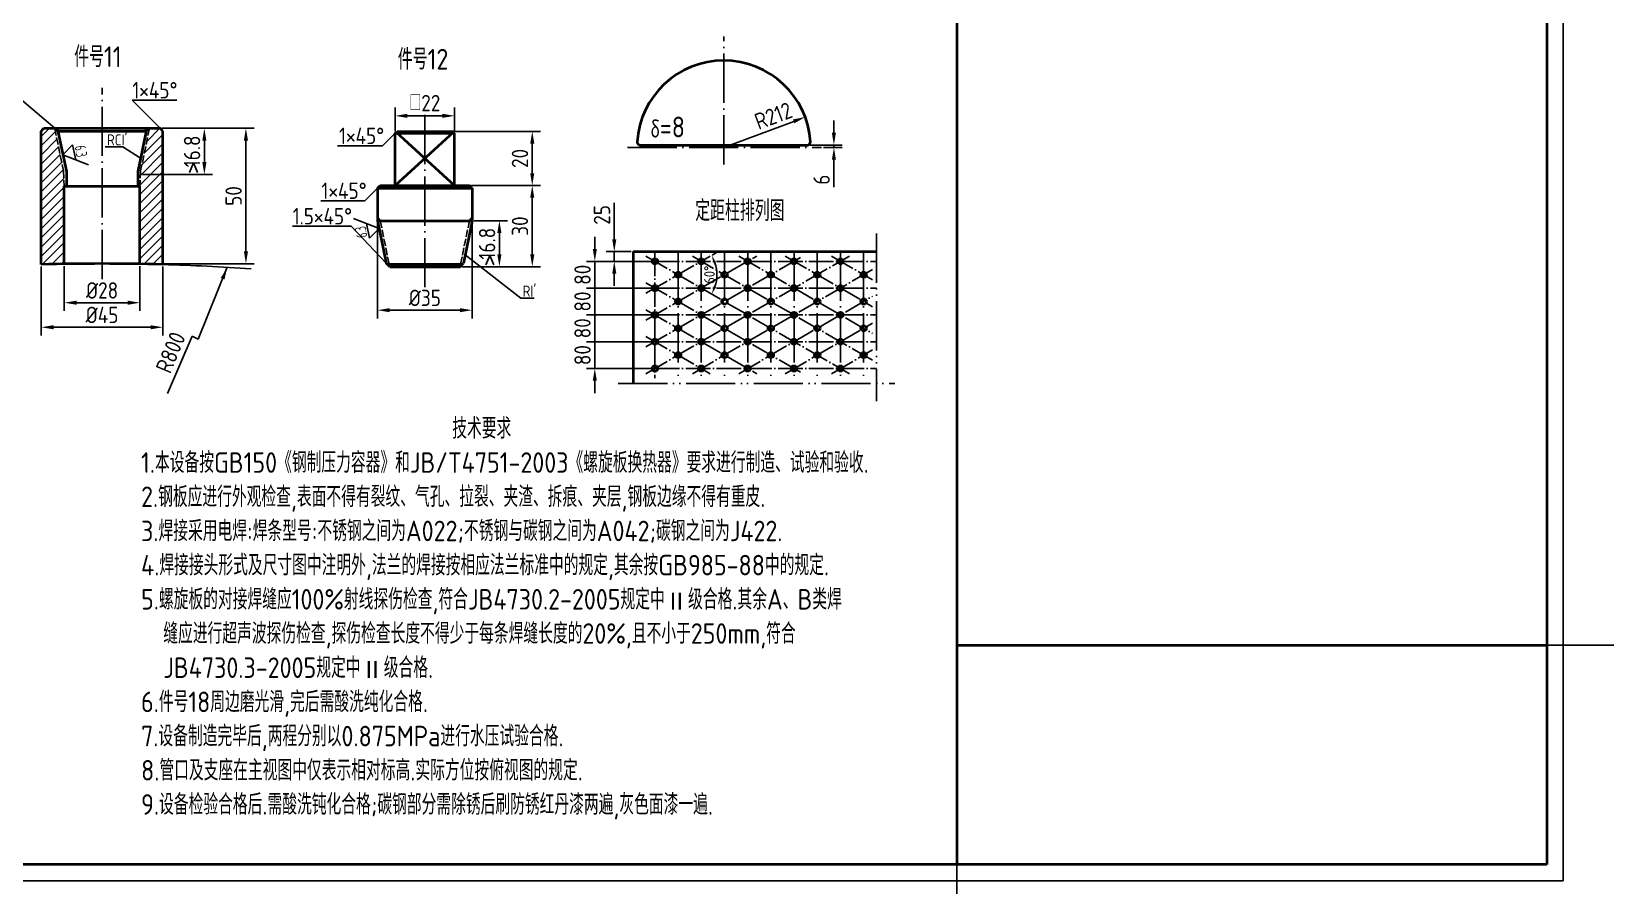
# Model space of a CAD drawing. Header units: millimetres. Extents: x 400 to 18193, y -2467 to 5047.
# Drawn here: x 3383 to 7223, y 284 to 2366 of the extents above; entities that cross this region are included whole.
import ezdxf

# ---------------------------------------------------------------- set-up
doc = ezdxf.new("R2010")
doc.units = ezdxf.units.MM
for name, pattern in [('ACAD_ISO02W100', [15, 12, -3]), ('ACAD_ISO04W100', [30, 24, -3, 0, -3]), ('ACAD_ISO05W100', [33, 24, -3, 0, -3, 0, -3])]:
    doc.linetypes.add(name, pattern=pattern)
for name, color, linetype in [('2', 3, 'Continuous'), ('双点画线', 7, 'ACAD_ISO05W100'), ('填充线', 2, 'Continuous'), ('标注线', 1, 'Continuous'), ('虚线', 3, 'ACAD_ISO02W100'), ('轴线', 5, 'ACAD_ISO04W100')]:
    doc.layers.add(name, color=color, linetype=linetype)
doc.layers.add('粗线', color=7, linetype='Continuous', lineweight=40)
doc.layers.add('轮廓线', color=7, linetype='Continuous', lineweight=40)
doc.styles.add('GB', font='gbenor.shx', dxfattribs={"bigfont": 'gbcbig.shx'})
doc.styles.get("Standard").update_dxf_attribs({"font": 'txt', "bigfont": 'gbcbig.shx'})
doc.dimstyles.new('ISO-25', dxfattribs={"dimtxt": 40, "dimasz": 30, "dimexe": 20, "dimexo": 5, "dimgap": 10, "dimtad": 1, "dimtxsty": 'GB', "dimcen": 2.5, "dimadec": 0, "dimazin": 0, "dimtfac": 1, "dimtmove": 0, "dimatfit": 0, "dimfxl": 1.25, "dimarcsym": 0})

# ---------------------------------------------------------------- blocks, each defined once
blk = doc.blocks.new('*T25')
at = {"layer": '2', "color": 0, "lineweight": -2}
for p, q in [((0, 0), (871.9, 0)), ((0, 0), (0, -347.4)), ((871.9, 0), (1611.6, 0)), ((1611.6, 0), (2499.6, 0)), ((2499.6, 0), (3278.3, 0)), ((3278.3, 0), (4855.8, 0)), ((3278.3, 0), (3278.3, -347.4)), ((4855.8, 0), (6133.8, 0)), ((6133.8, 0), (6972.7, 0)), ((6972.7, 0), (8156.2, 0)), ((8156.2, 0), (8985.6, 0)), ((8985.6, 0), (8985.6, -347.4)), ((0, -347.4), (0, -597.6)), ((3278.3, -347.4), (3278.3, -597.6)), ((8985.6, -347.4), (8985.6, -597.6)), ((0, -597.6), (0, -847.8)), ((3278.3, -597.6), (3278.3, -847.8)), ((8985.6, -597.6), (8985.6, -847.8)), ((0, -847.8), (871.9, -847.8)), ((0, -847.8), (0, -1277.9)), ((871.9, -847.8), (1611.6, -847.8)), ((1611.6, -847.8), (2499.6, -847.8)), ((1611.6, -847.8), (1611.6, -1277.9)), ((2499.6, -847.8), (3278.3, -847.8)), ((3278.3, -847.8), (3278.3, -1277.9)), ((8985.6, -847.8), (8985.6, -1277.9)), ((0, -1277.9), (871.9, -1277.9)), ((0, -1277.9), (0, -1677.5)), ((871.9, -1277.9), (1611.6, -1277.9)), ((871.9, -1277.9), (871.9, -1677.5)), ((1611.6, -1277.9), (2499.6, -1277.9)), ((1611.6, -1277.9), (1611.6, -1677.5)), ((2499.6, -1277.9), (3278.3, -1277.9)), ((2499.6, -1277.9), (2499.6, -1677.5)), ((3278.3, -1277.9), (3278.3, -1677.5)), ((8985.6, -1277.9), (8985.6, -1677.5)), ((0, -1677.5), (871.9, -1677.5)), ((0, -1677.5), (0, -2107.6)), ((871.9, -1677.5), (1611.6, -1677.5)), ((1611.6, -1677.5), (2499.6, -1677.5)), ((1611.6, -1677.5), (1611.6, -2107.6)), ((2499.6, -1677.5), (3278.3, -1677.5)), ((3278.3, -1677.5), (4855.8, -1677.5)), ((3278.3, -1677.5), (3278.3, -2107.6)), ((4855.8, -1677.5), (6133.8, -1677.5)), ((4855.8, -1677.5), (4855.8, -2107.6)), ((6133.8, -1677.5), (6972.7, -1677.5)), ((6972.7, -1677.5), (8156.2, -1677.5)), ((6972.7, -1677.5), (6972.7, -2107.6)), ((8156.2, -1677.5), (8985.6, -1677.5)), ((8985.6, -1677.5), (8985.6, -2107.6)), ((0, -2107.6), (871.9, -2107.6)), ((0, -2107.6), (0, -2507.2)), ((871.9, -2107.6), (1611.6, -2107.6)), ((871.9, -2107.6), (871.9, -2507.2)), ((1611.6, -2107.6), (2499.6, -2107.6)), ((1611.6, -2107.6), (1611.6, -2507.2)), ((2499.6, -2107.6), (3278.3, -2107.6)), ((2499.6, -2107.6), (2499.6, -2507.2)), ((3278.3, -2107.6), (3278.3, -2507.2)), ((4855.8, -2107.6), (4855.8, -2507.2)), ((6972.7, -2107.6), (6972.7, -2507.2)), ((8985.6, -2107.6), (8985.6, -2507.2)), ((0, -2507.2), (871.9, -2507.2)), ((0, -2507.2), (0, -2937.4)), ((871.9, -2507.2), (1611.6, -2507.2)), ((1611.6, -2507.2), (2499.6, -2507.2)), ((1611.6, -2507.2), (1611.6, -2937.4)), ((2499.6, -2507.2), (3278.3, -2507.2)), ((3278.3, -2507.2), (4855.8, -2507.2)), ((3278.3, -2507.2), (3278.3, -2937.4)), ((4855.8, -2507.2), (6133.8, -2507.2)), ((4855.8, -2507.2), (4855.8, -2937.4)), ((6133.8, -2507.2), (6972.7, -2507.2)), ((6972.7, -2507.2), (8156.2, -2507.2)), ((8156.2, -2507.2), (8985.6, -2507.2)), ((8156.2, -2507.2), (8156.2, -2937.4)), ((8985.6, -2507.2), (8985.6, -2937.4)), ((0, -2937.4), (871.9, -2937.4)), ((0, -2937.4), (0, -3337)), ((871.9, -2937.4), (1611.6, -2937.4)), ((871.9, -2937.4), (871.9, -3337)), ((1611.6, -2937.4), (2499.6, -2937.4)), ((1611.6, -2937.4), (1611.6, -3337)), ((2499.6, -2937.4), (3278.3, -2937.4)), ((2499.6, -2937.4), (2499.6, -3337)), ((3278.3, -2937.4), (3278.3, -3337)), ((4855.8, -2937.4), (4855.8, -3337)), ((8156.2, -2937.4), (8156.2, -3337)), ((8985.6, -2937.4), (8985.6, -3337)), ((0, -3337), (871.9, -3337)), ((871.9, -3337), (1611.6, -3337)), ((1611.6, -3337), (2499.6, -3337)), ((2499.6, -3337), (3278.3, -3337)), ((3278.3, -3337), (4855.8, -3337)), ((4855.8, -3337), (6133.8, -3337)), ((6133.8, -3337), (6972.7, -3337)), ((6972.7, -3337), (8156.2, -3337)), ((8156.2, -3337), (8985.6, -3337))]:
    blk.add_line(p, q, dxfattribs=at)
at = {"layer": '2', "color": 0}
for s, insert, char_height, width, attachment_point in [('\\A1; \\P      {\\Fgbenor|c0;\\H1.6x;138m\\H0.7x;\\S2^ ;\\Ftxt,gbcbig|c134;\\H1.429x;螺旋板换热器}', (3278.3, -0.1), 250, 5707.247, 1), ('{\\W0.7; 设 计 \\H0.7222x;DESIGNED BY}', (0.1, -1062.9), 180, 1611.518, 4), (' {\\W0.7;标 检 \\H0.7222x;STD.CH. BY}', (1611.7, -1062.9), 180, 1666.524, 4), ('{\\W0.7; 校 对 \\H0.7222x;CHECKED BY}', (0.1, -1892.6), 180, 1611.518, 4), ('{\\W0.7; 设 计 \\H0.7222x;PROCESSED BY}', (1611.7, -1892.6), 180, 1666.524, 4), ('{\\W0.7; 重  量 \\H0.7222x;WEIGHT  (kg)\\P\\H1.538x;    6102.3 Kg}', (6972.7, -2092.4), 180, 2012.871, 4), ('{\\W0.7; 比  例 \\H0.7222x;SCALE\\P\\H1.538x;     1:8}', (3278.3, -2092.4), 180, 1577.4, 4), ('{\\W0.7; 材  料 \\H0.7222x;MATERLAL\\P\\H1.538x;\\W1;    按图}', (4855.9, -2092.4), 180, 2116.736, 4), ('{\\W0.7; 审 核 \\H0.7222x;REVIEWED BY}', (0.1, -2722.3), 180, 1611.518, 4), (' {\\W0.7;代  号 \\H0.7222x;DRAWING NO.\\P\\H1.538x;\\W1;     \\W0.7;FCE2007-01}', (4855.9, -2922.1), 180, 3300.317, 4)]:
    blk.add_mtext(s, dxfattribs=dict(at, insert=insert, char_height=char_height, width=width, attachment_point=attachment_point))
blk = doc.blocks.new('*D50')
at = {"layer": 'Defpoints', "color": 0}
for p in [(5270.8, 2157.2), (5072.2, 2083.1)]:
    blk.add_point(p, dxfattribs=at)
at = {"layer": '标注线', "color": 0, "lineweight": -2}
blk.add_line((5072.2, 2083.1), (5242.7, 2146.7), dxfattribs=at)
at = {"layer": '标注线', "color": 0}
blk.add_solid([(5240.9, 2151.4), (5244.4, 2142), (5270.8, 2157.2)], dxfattribs=at)
at = {"layer": '标注线', "color": 0, "insert": (5193, 2160.2), "char_height": 40, "attachment_point": 5, "rotation": 20.452, "style": 'GB'}
blk.add_mtext('R212', dxfattribs=at)
blk = doc.blocks.new('*D51')
at = {"layer": 'Defpoints', "color": 0}
for p in [(5278.1, 2089.1), (5310.5, 2083.1), (5340.8, 2083.1)]:
    blk.add_point(p, dxfattribs=at)
at = {"layer": '标注线', "color": 0, "lineweight": -2}
for p, q in [((5340.8, 2119.1), (5340.8, 2149.1)), ((5283.1, 2089.1), (5360.8, 2089.1)), ((5315.5, 2083.1), (5360.8, 2083.1)), ((5340.8, 2089.1), (5340.8, 2083.1)), ((5340.8, 2053.1), (5340.8, 1986.1))]:
    blk.add_line(p, q, dxfattribs=at)
at = {"layer": '标注线', "color": 0}
for points in [[(5335.8, 2119.1), (5345.8, 2119.1), (5340.8, 2089.1)], [(5335.8, 2053.1), (5345.8, 2053.1), (5340.8, 2083.1)]]:
    blk.add_solid(points, dxfattribs=at)
at = {"layer": '标注线', "color": 0, "insert": (5310.8, 2004.6), "char_height": 40, "attachment_point": 5, "rotation": 90, "style": 'GB'}
blk.add_mtext('6', dxfattribs=at)
blk = doc.blocks.new('*D56')
at = {"layer": 'Defpoints', "color": 0}
for p in [(3463, 1799), (3647.8, 1799), (3647.8, 1704.6)]:
    blk.add_point(p, dxfattribs=at)
at = {"layer": '标注线', "color": 0, "lineweight": -2}
for p, q in [((3463, 1794), (3463, 1684.6)), ((3647.8, 1794), (3647.8, 1684.6)), ((3493, 1704.6), (3617.8, 1704.6))]:
    blk.add_line(p, q, dxfattribs=at)
at = {"layer": '标注线', "color": 0}
for points in [[(3493, 1709.6), (3493, 1699.6), (3463, 1704.6)], [(3617.8, 1709.6), (3617.8, 1699.6), (3647.8, 1704.6)]]:
    blk.add_solid(points, dxfattribs=at)
at = {"layer": '标注线', "color": 0, "insert": (3555.4, 1734.6), "char_height": 40, "attachment_point": 5, "style": 'GB'}
blk.add_mtext('%%c28', dxfattribs=at)
blk = doc.blocks.new('*D57')
at = {"layer": 'Defpoints', "color": 0}
for p in [(3406.9, 1797.7), (3703.9, 1797.7), (3703.9, 1644.8)]:
    blk.add_point(p, dxfattribs=at)
at = {"layer": '标注线', "color": 0, "lineweight": -2}
for p, q in [((3406.9, 1792.7), (3406.9, 1624.8)), ((3703.9, 1792.7), (3703.9, 1624.8)), ((3436.9, 1644.8), (3673.9, 1644.8))]:
    blk.add_line(p, q, dxfattribs=at)
at = {"layer": '标注线', "color": 0}
for points in [[(3436.9, 1649.8), (3436.9, 1639.8), (3406.9, 1644.8)], [(3673.9, 1649.8), (3673.9, 1639.8), (3703.9, 1644.8)]]:
    blk.add_solid(points, dxfattribs=at)
at = {"layer": '标注线', "color": 0, "insert": (3555.4, 1674.8), "char_height": 40, "attachment_point": 5, "style": 'GB'}
blk.add_mtext('%%c45', dxfattribs=at)
blk = doc.blocks.new('*D58')
at = {"layer": 'Defpoints', "color": 0}
for p in [(3697.2, 2129.8), (3649.1, 2017.3), (3804.9, 2017.3)]:
    blk.add_point(p, dxfattribs=at)
at = {"layer": '标注线', "color": 0, "lineweight": -2}
for p, q in [((3702.2, 2129.8), (3824.9, 2129.8)), ((3804.9, 2099.8), (3804.9, 2047.3)), ((3654.1, 2017.3), (3824.9, 2017.3))]:
    blk.add_line(p, q, dxfattribs=at)
at = {"layer": '标注线', "color": 0}
for points in [[(3799.9, 2099.8), (3809.9, 2099.8), (3804.9, 2129.8)], [(3799.9, 2047.3), (3809.9, 2047.3), (3804.9, 2017.3)]]:
    blk.add_solid(points, dxfattribs=at)
at = {"layer": '标注线', "color": 0, "insert": (3774.9, 2073.5), "char_height": 40, "attachment_point": 5, "rotation": 90, "style": 'GB'}
blk.add_mtext('16.8', dxfattribs=at)
blk = doc.blocks.new('*D59')
at = {"layer": 'Defpoints', "color": 0}
for p in [(3697.2, 2129.8), (3555.4, 1799.8), (3906.3, 1799.8)]:
    blk.add_point(p, dxfattribs=at)
at = {"layer": '标注线', "color": 0, "lineweight": -2}
for p, q in [((3702.2, 2129.8), (3926.3, 2129.8)), ((3906.3, 2099.8), (3906.3, 1829.8)), ((3560.4, 1799.8), (3926.3, 1799.8))]:
    blk.add_line(p, q, dxfattribs=at)
at = {"layer": '标注线', "color": 0}
for points in [[(3901.3, 2099.8), (3911.3, 2099.8), (3906.3, 2129.8)], [(3901.3, 1829.8), (3911.3, 1829.8), (3906.3, 1799.8)]]:
    blk.add_solid(points, dxfattribs=at)
at = {"layer": '标注线', "color": 0, "insert": (3876.3, 1964.8), "char_height": 40, "attachment_point": 5, "rotation": 90, "style": 'GB'}
blk.add_mtext('50', dxfattribs=at)
blk = doc.blocks.new('*D60')
at = {"layer": 'Defpoints', "color": 0}
for p in [(4415.5, 2160.2), (4270.3, 2117.7), (4415.5, 2117.7)]:
    blk.add_point(p, dxfattribs=at)
at = {"layer": '标注线', "color": 0, "lineweight": -2}
for p, q in [((4270.3, 2122.7), (4270.3, 2180.2)), ((4300.3, 2160.2), (4385.5, 2160.2)), ((4415.5, 2122.7), (4415.5, 2180.2))]:
    blk.add_line(p, q, dxfattribs=at)
at = {"layer": '标注线', "color": 0}
for points in [[(4300.3, 2165.2), (4300.3, 2155.2), (4270.3, 2160.2)], [(4385.5, 2165.2), (4385.5, 2155.2), (4415.5, 2160.2)]]:
    blk.add_solid(points, dxfattribs=at)
at = {"layer": '标注线', "color": 0, "insert": (4342.9, 2191.3), "char_height": 40, "attachment_point": 5, "style": 'GB'}
blk.add_mtext('□22', dxfattribs=at)
blk = doc.blocks.new('*D61')
at = {"layer": 'Defpoints', "color": 0}
for p in [(4410.8, 2122.4), (4451.8, 1990.4), (4604.9, 1990.4)]:
    blk.add_point(p, dxfattribs=at)
at = {"layer": '标注线', "color": 0, "lineweight": -2}
for p, q in [((4415.8, 2122.4), (4624.9, 2122.4)), ((4604.9, 2092.4), (4604.9, 2020.4)), ((4456.8, 1990.4), (4624.9, 1990.4))]:
    blk.add_line(p, q, dxfattribs=at)
at = {"layer": '标注线', "color": 0}
for points in [[(4599.9, 2092.4), (4609.9, 2092.4), (4604.9, 2122.4)], [(4599.9, 2020.4), (4609.9, 2020.4), (4604.9, 1990.4)]]:
    blk.add_solid(points, dxfattribs=at)
at = {"layer": '标注线', "color": 0, "insert": (4574.9, 2056.4), "char_height": 40, "attachment_point": 5, "rotation": 90, "style": 'GB'}
blk.add_mtext('20', dxfattribs=at)
blk = doc.blocks.new('*D62')
at = {"layer": 'Defpoints', "color": 0}
for p in [(4458.4, 1904.6), (4428.7, 1792.4), (4524.7, 1792.4)]:
    blk.add_point(p, dxfattribs=at)
at = {"layer": '标注线', "color": 0, "lineweight": -2}
for p, q in [((4463.4, 1904.6), (4544.7, 1904.6)), ((4524.7, 1874.6), (4524.7, 1822.4)), ((4433.7, 1792.4), (4544.7, 1792.4))]:
    blk.add_line(p, q, dxfattribs=at)
at = {"layer": '标注线', "color": 0}
for points in [[(4519.7, 1874.6), (4529.7, 1874.6), (4524.7, 1904.6)], [(4519.7, 1822.4), (4529.7, 1822.4), (4524.7, 1792.4)]]:
    blk.add_solid(points, dxfattribs=at)
at = {"layer": '标注线', "color": 0, "insert": (4494.7, 1848.5), "char_height": 40, "attachment_point": 5, "rotation": 90, "style": 'GB'}
blk.add_mtext('16.8', dxfattribs=at)
blk = doc.blocks.new('*D63')
at = {"layer": 'Defpoints', "color": 0}
for p in [(4451.8, 1990.4), (4604.9, 1990.4), (4428.7, 1792.4)]:
    blk.add_point(p, dxfattribs=at)
at = {"layer": '标注线', "color": 0, "lineweight": -2}
for p, q in [((4456.8, 1990.4), (4624.9, 1990.4)), ((4604.9, 1822.4), (4604.9, 1960.4)), ((4433.7, 1792.4), (4624.9, 1792.4))]:
    blk.add_line(p, q, dxfattribs=at)
at = {"layer": '标注线', "color": 0}
for points in [[(4599.9, 1960.4), (4609.9, 1960.4), (4604.9, 1990.4)], [(4599.9, 1822.4), (4609.9, 1822.4), (4604.9, 1792.4)]]:
    blk.add_solid(points, dxfattribs=at)
at = {"layer": '标注线', "color": 0, "insert": (4574.9, 1891.4), "char_height": 40, "attachment_point": 5, "rotation": 90, "style": 'GB'}
blk.add_mtext('30', dxfattribs=at)
blk = doc.blocks.new('*D64')
at = {"layer": 'Defpoints', "color": 0}
for p in [(4227.4, 1904.6), (4458.4, 1904.6), (4458.4, 1686.4)]:
    blk.add_point(p, dxfattribs=at)
at = {"layer": '标注线', "color": 0, "lineweight": -2}
for p, q in [((4227.4, 1899.6), (4227.4, 1666.4)), ((4458.4, 1899.6), (4458.4, 1666.4)), ((4257.4, 1686.4), (4428.4, 1686.4))]:
    blk.add_line(p, q, dxfattribs=at)
at = {"layer": '标注线', "color": 0}
for points in [[(4257.4, 1691.4), (4257.4, 1681.4), (4227.4, 1686.4)], [(4428.4, 1691.4), (4428.4, 1681.4), (4458.4, 1686.4)]]:
    blk.add_solid(points, dxfattribs=at)
at = {"layer": '标注线', "color": 0, "insert": (4342.9, 1716.4), "char_height": 40, "attachment_point": 5, "style": 'GB'}
blk.add_mtext('%%c35', dxfattribs=at)
blk = doc.blocks.new('*D71')
at = {"layer": 'Defpoints', "color": 0}
for p in [(4904.3, 1805.5), (4757.5, 1740.2), (4904.3, 1740.2)]:
    blk.add_point(p, dxfattribs=at)
at = {"layer": '标注线', "color": 0, "lineweight": -2}
for p, q in [((4757.5, 1865.5), (4757.5, 1835.5)), ((4899.3, 1805.5), (4737.5, 1805.5)), ((4757.5, 1805.5), (4757.5, 1744.5)), ((4899.3, 1740.2), (4737.5, 1740.2))]:
    blk.add_line(p, q, dxfattribs=at)
at = {"layer": '标注线', "color": 0}
blk.add_solid([(4752.5, 1835.5), (4762.5, 1835.5), (4757.5, 1805.5)], dxfattribs=at)
at = {"layer": '标注线', "color": 0, "insert": (4727.5, 1772.8), "char_height": 40, "attachment_point": 5, "rotation": 90, "style": 'GB'}
blk.add_mtext('80', dxfattribs=at)
blk = doc.blocks.new('*D72')
at = {"layer": 'Defpoints', "color": 0}
for p in [(4805, 1829.3), (4851.4, 1829.3), (4904.3, 1805.5)]:
    blk.add_point(p, dxfattribs=at)
at = {"layer": '标注线', "color": 0, "lineweight": -2}
for p, q in [((4805, 1859.3), (4805, 1948.2)), ((4846.4, 1829.3), (4785, 1829.3)), ((4899.3, 1805.5), (4785, 1805.5)), ((4805, 1805.5), (4805, 1829.3)), ((4805, 1775.5), (4805, 1745.5))]:
    blk.add_line(p, q, dxfattribs=at)
at = {"layer": '标注线', "color": 0}
for points in [[(4800, 1859.3), (4810, 1859.3), (4805, 1829.3)], [(4800, 1775.5), (4810, 1775.5), (4805, 1805.5)]]:
    blk.add_solid(points, dxfattribs=at)
at = {"layer": '标注线', "color": 0, "insert": (4775, 1918.7), "char_height": 40, "attachment_point": 5, "rotation": 90, "style": 'GB'}
blk.add_mtext('25', dxfattribs=at)
blk = doc.blocks.new('*D73')
at = {"layer": 'Defpoints', "color": 0}
for p in [(4882.3, 1818.2), (5039.3, 1818.2), (5053.8, 1756.4), (4882.3, 1727.5), (5378.7, 1531.6)]:
    blk.add_point(p, dxfattribs=at)
at = {"layer": '标注线', "color": 0, "lineweight": -2}
blk.add_line((5043.7, 1820.7), (5059.9, 1830), dxfattribs=at)
blk.add_arc((4960.8, 1772.8), 94.4, 342.1591, 17.8409, dxfattribs=at)
at = {"layer": '标注线', "color": 0}
for points in [[(5047.7, 1800.4), (5053.7, 1803.1), (5042.6, 1820)], [(5053.7, 1742.6), (5047.7, 1745.3), (5042.6, 1725.6)]]:
    blk.add_solid(points, dxfattribs=at)
at = {"layer": '标注线', "color": 0, "insert": (5037.2, 1772.8), "char_height": 26, "attachment_point": 5, "rotation": 90, "style": 'GB'}
blk.add_mtext('60°', dxfattribs=at)
blk = doc.blocks.new('*D74')
at = {"layer": 'Defpoints', "color": 0}
for p in [(4904.3, 1740.2), (4757.5, 1674.9), (4904.3, 1674.9)]:
    blk.add_point(p, dxfattribs=at)
at = {"layer": '标注线', "color": 0, "lineweight": -2}
for p, q in [((4899.3, 1740.2), (4737.5, 1740.2)), ((4899.3, 1674.9), (4737.5, 1674.9))]:
    blk.add_line(p, q, dxfattribs=at)
at = {"layer": '标注线', "color": 0, "insert": (4727.5, 1707.5), "char_height": 40, "attachment_point": 5, "rotation": 90, "style": 'GB'}
blk.add_mtext('80', dxfattribs=at)
blk = doc.blocks.new('*D75')
at = {"layer": 'Defpoints', "color": 0}
for p in [(4904.3, 1674.9), (4757.5, 1609.6), (4904.3, 1609.6)]:
    blk.add_point(p, dxfattribs=at)
at = {"layer": '标注线', "color": 0, "lineweight": -2}
for p, q in [((4899.3, 1674.9), (4737.5, 1674.9)), ((4899.3, 1609.6), (4737.5, 1609.6))]:
    blk.add_line(p, q, dxfattribs=at)
at = {"layer": '标注线', "color": 0, "insert": (4727.5, 1642.2), "char_height": 40, "attachment_point": 5, "rotation": 90, "style": 'GB'}
blk.add_mtext('80', dxfattribs=at)
blk = doc.blocks.new('*D76')
at = {"layer": 'Defpoints', "color": 0}
for p in [(4904.3, 1609.6), (4757.5, 1544.3), (4904.3, 1544.3)]:
    blk.add_point(p, dxfattribs=at)
at = {"layer": '标注线', "color": 0, "lineweight": -2}
for p, q in [((4899.3, 1609.6), (4737.5, 1609.6)), ((4757.5, 1544.3), (4757.5, 1605.3)), ((4899.3, 1544.3), (4737.5, 1544.3)), ((4757.5, 1484.3), (4757.5, 1514.3))]:
    blk.add_line(p, q, dxfattribs=at)
at = {"layer": '标注线', "color": 0}
blk.add_solid([(4752.5, 1514.3), (4762.5, 1514.3), (4757.5, 1544.3)], dxfattribs=at)
at = {"layer": '标注线', "color": 0, "insert": (4727.5, 1576.9), "char_height": 40, "attachment_point": 5, "rotation": 90, "style": 'GB'}
blk.add_mtext('80', dxfattribs=at)

msp = doc.modelspace()

# ---------------------------------------------------------------- hatches: boundary and pattern name
at = {"layer": '填充线'}
h = msp.add_hatch(dxfattribs=at)
h.set_pattern_fill('ANSI31', color=256, scale=5, style=0)
h.set_pattern_definition([(45, (-16041.577, 3989.187), (-11.22532, 11.22532), [])])
h.paths.add_polyline_path([(3439.867, 2129.828), (3413.544, 2129.828), (3406.867, 2123.151), (3406.867, 1797.739, -0.00265696), (3462.967, 1799.019), (3462.967, 1988.917), (3461.256, 2025.939)])
h.paths.add_polyline_path([(3703.867, 2123.151), (3697.19, 2129.828), (3670.867, 2129.828), (3649.478, 2025.939), (3647.767, 1988.917), (3647.767, 1799.019, -0.00265696), (3703.867, 1797.739)])
at = {"layer": '粗线'}
h = msp.add_hatch(color=256, dxfattribs=at)
h.paths.add_polyline_path([(3447.826, 2129.828), (3439.867, 2129.828), (3447.826, 2123.228)])
h.paths.add_polyline_path([(3670.867, 2129.828), (3662.909, 2129.828), (3662.909, 2123.228)])

# ---------------------------------------------------------------- linework, layer by layer
at = {"layer": '2'}
for p, q in [((7119.919, 5047.412), (7119.919, 295.412)), ((5640.811, 335.412), (7079.919, 335.412)), ((399.919, 295.412), (7119.919, 295.412))]:
    msp.add_line(p, q, dxfattribs=at)
at = {"layer": '双点画线', "ltscale": 5}
for p, q in [((5445.019, 1873.454), (5445.019, 1464.618)), ((4814.828, 1507.419), (5489.243, 1507.419))]:
    msp.add_line(p, q, dxfattribs=at)
at = {"layer": '标注线'}
for p, q in [((3439.867, 2129.828), (3359.405, 2198.567)), ((3737.995, 2198.357), (3628.645, 2198.357)), ((3697.19, 2129.828), (3628.645, 2198.357)), ((4270.262, 2117.72), (4239.636, 2087.093)), ((3483.501, 2089.255), (3459.741, 2065.358)), ((3491.085, 2052.982), (3483.501, 2089.255)), ((3562.999, 2084.739), (3605.717, 2084.739)), ((3605.717, 2084.739), (3649.321, 2057.233)), ((4239.636, 2087.093), (4129.83, 2087.093)), ((3522.429, 2040.606), (3459.741, 2065.358)), ((3768.82, 2021.837), (3778.42, 2045.246)), ((3788.02, 2021.837), (3778.42, 2045.246)), ((4227.362, 1983.792), (4196.736, 1953.165)), ((4196.736, 1953.165), (4089.071, 1953.165)), ((4163.394, 1891.087), (4019.843, 1891.087)), ((4248.751, 1800.703), (4163.394, 1891.087)), ((4168.78, 1910.331), (4231.468, 1885.58)), ((4200.124, 1897.956), (4207.709, 1861.682)), ((4207.709, 1861.682), (4231.468, 1885.58)), ((4577.029, 1715.965), (4441.251, 1821.482)), ((4491.722, 1796.601), (4501.322, 1820.01)), ((4510.922, 1796.601), (4501.322, 1820.01)), ((4757.53, 1744.492), (4757.53, 1605.265)), ((4577.029, 1715.965), (4609.17, 1715.965)), ((3774.825, 1623.254), (3715.157, 1483.204)), ((3774.825, 1623.254), (3790.194, 1616.025))]:
    msp.add_line(p, q, dxfattribs=at)
msp.add_arc((3555.367, -3480.172), 5280, 86.049788, 88.388344, dxfattribs=at)
at = {"layer": '粗线'}
for p, q in [((3406.867, 2123.151), (3413.544, 2129.828)), ((3406.867, 1797.739), (3406.867, 2123.151)), ((3413.544, 2129.828), (3697.19, 2129.828)), ((3439.867, 2129.828), (3670.867, 2129.828)), ((3447.826, 2123.228), (3439.867, 2129.828)), ((3447.826, 2123.228), (3447.826, 2129.828)), ((3447.826, 2123.228), (3468.209, 2024.228)), ((3447.826, 2123.228), (3662.909, 2123.228)), ((3662.909, 2123.228), (3642.526, 2024.228)), ((3662.909, 2123.228), (3670.867, 2129.828)), ((3662.909, 2123.228), (3662.909, 2129.828)), ((3703.867, 2123.151), (3697.19, 2129.828)), ((3703.867, 1797.739), (3703.867, 2123.151)), ((4270.262, 2117.72), (4274.934, 2122.392)), ((4413.015, 2120.167), (4270.262, 1990.392)), ((4270.262, 1990.392), (4270.262, 2117.72)), ((4270.262, 2117.72), (4415.462, 2117.72)), ((4272.709, 2120.167), (4415.462, 1990.392)), ((4274.934, 2122.392), (4410.791, 2122.392)), ((4415.462, 2117.72), (4410.791, 2122.392)), ((4415.462, 1990.392), (4415.462, 2117.72)), ((4866.227, 2089.089), (5278.092, 2089.089)), ((3468.209, 2024.228), (3468.209, 1988.917)), ((3642.526, 2024.228), (3642.526, 1988.917)), ((3462.967, 1799.019), (3462.967, 1988.917)), ((3462.967, 1988.917), (3647.767, 1988.917)), ((3647.767, 1799.019), (3647.767, 1988.917)), ((4227.362, 1983.792), (4233.962, 1990.392)), ((4227.362, 1983.792), (4227.362, 1904.592)), ((4227.362, 1983.792), (4458.362, 1983.792)), ((4233.962, 1990.392), (4451.762, 1990.392)), ((4458.362, 1983.792), (4451.762, 1990.392)), ((4458.362, 1983.792), (4458.362, 1904.592)), ((4234.107, 1903.888), (4227.362, 1911.192)), ((4227.362, 1904.592), (4458.362, 1904.592)), ((4227.362, 1904.592), (4248.751, 1800.703)), ((4458.362, 1904.592), (4436.973, 1800.703)), ((4451.762, 1904.592), (4458.362, 1911.192)), ((4257.062, 1792.392), (4248.751, 1800.703)), ((4250.462, 1798.992), (4435.262, 1798.992)), ((4257.062, 1792.392), (4428.662, 1792.392)), ((4428.662, 1792.392), (4436.973, 1800.703)), ((5640.811, 869.85), (7079.919, 869.85))]:
    msp.add_line(p, q, dxfattribs=at)
for centre, radius, start, end in [((5072.16, 2083.089), 212, 3.63506, 176.36494), ((4869.788, 2097.647), 9.27, 186.923282, 247.40741), ((5274.531, 2097.647), 9.27, 292.59259, 353.076718), ((3555.367, -3480.172), 5280, 88.388344, 91.611656)]:
    msp.add_arc(centre, radius, start, end, dxfattribs=at)
at = {"layer": '虚线', "ltscale": 1.5}
for p, q in [((3439.867, 2129.828), (3461.256, 2025.939)), ((3670.867, 2129.828), (3649.478, 2025.939)), ((3461.256, 2025.939), (3462.967, 1988.917)), ((3649.478, 2025.939), (3647.767, 1988.917)), ((4233.962, 1904.592), (4255.703, 1798.992)), ((4451.762, 1904.592), (4430.021, 1798.992))]:
    msp.add_line(p, q, dxfattribs=at)
at = {"layer": '轮廓线'}
for p, q in [((7079.919, 5007.412), (7079.919, 335.412)), ((5640.811, 3036.396), (5640.811, 335.412)), ((4851.405, 1829.301), (5445.019, 1829.301)), ((4851.405, 1829.301), (4851.405, 1507.419)), ((7079.919, 335.412), (600.811, 335.412))]:
    msp.add_line(p, q, dxfattribs=at)
for centre in [(4904.264, 1805.491), (5017.378, 1805.491), (5130.492, 1805.491), (5243.606, 1805.491), (5356.72, 1805.491), (4960.821, 1772.838), (5073.935, 1772.838), (5187.049, 1772.838), (5300.163, 1772.838), (5413.277, 1772.838), (4904.264, 1740.185), (5017.378, 1740.185), (5130.492, 1740.185), (5243.606, 1740.185), (5356.72, 1740.185), (4960.821, 1707.532), (5073.935, 1707.532), (5187.049, 1707.532), (5300.163, 1707.532), (5413.277, 1707.532), (4904.264, 1674.879), (5017.378, 1674.879), (5130.492, 1674.879), (5243.606, 1674.879), (5356.72, 1674.879), (4904.264, 1609.572), (4960.821, 1642.225), (5017.378, 1609.572), (5073.935, 1642.225), (5130.492, 1609.572), (5187.049, 1642.225), (5243.606, 1609.572), (5300.163, 1642.225), (5356.72, 1609.572), (5413.277, 1642.225), (4960.821, 1576.919), (5073.935, 1576.919), (5187.049, 1576.919), (5300.163, 1576.919), (5413.277, 1576.919), (4904.264, 1544.266), (5017.378, 1544.266), (5130.492, 1544.266), (5243.606, 1544.266), (5356.72, 1544.266)]:
    msp.add_circle(centre, 6.754, dxfattribs=at)
at = {"layer": '轴线', "ltscale": 5}
for p, q in [((5072.16, 2041.856), (5072.16, 2353.569)), ((3555.367, 1762.232), (3555.367, 2228.173)), ((4342.862, 2162.392), (4342.862, 1738.297)), ((4837.528, 2083.089), (5310.483, 2083.089)), ((4960.821, 1829.232), (4960.821, 1526.702)), ((5017.378, 1829.232), (5017.378, 1526.702)), ((5073.935, 1829.232), (5073.935, 1526.702)), ((5130.492, 1829.232), (5130.492, 1526.702)), ((5187.049, 1829.232), (5187.049, 1526.702)), ((5243.606, 1829.232), (5243.606, 1526.702)), ((5300.163, 1829.232), (5300.163, 1526.702)), ((5356.72, 1829.232), (5356.72, 1526.702)), ((5413.277, 1829.232), (5413.277, 1526.702))]:
    msp.add_line(p, q, dxfattribs=at)
at = {"layer": '轴线', "ltscale": 2.5}
for p, q in [((4882.32, 1818.161), (5378.665, 1531.596)), ((4882.32, 1727.515), (5039.322, 1818.161)), ((4882.32, 1662.209), (5152.436, 1818.161)), ((4882.32, 1596.903), (5265.55, 1818.161)), ((4882.32, 1531.596), (5378.665, 1818.161)), ((4904.264, 1829.301), (4904.264, 1520.456)), ((4904.264, 1805.491), (5445.019, 1805.491)), ((4995.434, 1818.161), (5435.217, 1564.252)), ((5108.548, 1818.161), (5435.217, 1629.558)), ((5221.662, 1818.161), (5435.217, 1694.865)), ((5334.776, 1818.161), (5435.217, 1760.171)), ((4995.434, 1531.596), (5435.217, 1785.505)), ((4882.32, 1752.855), (5265.55, 1531.596)), ((4904.264, 1740.185), (5445.019, 1740.185)), ((5108.548, 1531.596), (5435.217, 1720.199)), ((4882.32, 1687.548), (5152.436, 1531.596)), ((4904.264, 1674.879), (5445.019, 1674.879)), ((5221.662, 1531.596), (5435.217, 1654.892)), ((4882.32, 1622.242), (5039.322, 1531.596)), ((4904.264, 1609.572), (5445.019, 1609.572)), ((5334.776, 1531.596), (5435.217, 1589.586)), ((4904.264, 1544.266), (5445.019, 1544.266))]:
    msp.add_line(p, q, dxfattribs=at)

# ---------------------------------------------------------------- block references
msp.add_blockref('*T25', (5640.811, 869.85))

# ---------------------------------------------------------------- texts
at = {"layer": '标注线', "attachment_point": 1, "style": 'GB'}
for s, insert, char_height, width in [('件号11', (3487.41, 2329.56), 50.4, 156.88), ('件号12', (4276.901, 2323.445), 50.4, 156.88), ('1×45%%D', (3629.099, 2242.735), 40, 156.88), ('{\\fFangSong_GB2312|b0|i0|c134|p0;\\H0.7937x;\\W0.7;δ}=8', (4893.404, 2158.246), 50.4, 156.88), ("RCI'", (3567.216, 2115.088), 27, 156.88), ('1×45%%D', (4133.455, 2131.472), 40, 156.88), ('1×45%%D', (4090.555, 1997.543), 40, 156.88), ('定距柱排列图', (5002.579, 1954.107), 50.4, 392.19499), ('1.5×45%%D', (4020.298, 1935.465), 40, 156.88), ("RI'", (4581.246, 1746.313), 27, 156.88), ('                            技术要求\\P1.本设备按GB150《钢制压力容器》和JB/T4751-2003《螺旋板换热器》要求进行制造、试验和验收.\\P2.钢板应进行外观检查,表面不得有裂纹、气孔、拉裂、夹渣、拆痕、夹层,钢板边缘不得有重皮.\\P3.焊接采用电焊:焊条型号:不锈钢之间为A022;不锈钢与碳钢之间为A042;碳钢之间为J422.\\P4.焊接接头形式及尺寸图中注明外,法兰的焊接按相应法兰标准中的规定,其余按GB985-88中的规定.\\P5.螺旋板的对接焊缝应100%射线探伤检查,符合JB4730.2-2005规定中{\\fFangSong_GB2312|b0|i0|c134|p0;\\H0.8333x;Ⅱ}级合格.其余A、B类焊  \\P  缝应进行超声波探伤检查,探伤检查长度不得少于每条焊缝长度的20%,且不小于250mm,符合\\P  JB4730.3-2005规定中{\\fFangSong_GB2312|b0|i0|c134|p0;\\H0.8333x;Ⅱ}级合格.\\P6.件号18周边磨光滑,完后需酸洗纯化合格.\\P7.设备制造完毕后,两程分别以0.875MPa进行水压试验合格.\\P8.管口及支座在主视图中仅表示相对标高.实际方位按俯视图的规定.\\P9.设备检验合格后.需酸洗钝化合格;碳钢部分需除锈后刷防锈红丹漆两遍,灰色面漆一遍.', (3650.516, 1423.284), 50, 1810.497)]:
    msp.add_mtext(s, dxfattribs=dict(at, insert=insert, char_height=char_height, width=width))
for s, insert, char_height, width, rotation in [('{\\W0.7;6.3}', (3514.586, 2090.369), 27, 156.30387, 281.110785), ('{\\W0.7;6.3}', (4176.623, 1860.568), 27, 156.30387, 101.110785), ('R800', (3684.849, 1544.698), 40, 156.88, 67.445378)]:
    msp.add_mtext(s, dxfattribs=dict(at, insert=insert, char_height=char_height, width=width, rotation=rotation))

# ---------------------------------------------------------------- dimensions: what is measured, and where the dimension line sits
at = {"layer": '标注线'}
dim = msp.add_linear_dim(base=(4415.462, 2160.167), p1=(4270.262, 2117.72), p2=(4415.462, 2117.72), text='□22', dimstyle='ISO-25', dxfattribs=at)
dim.commit()
dim.dimension.update_dxf_attribs({"geometry": '*D60', "text_midpoint": (4342.862, 2160.167), "dimtype": 160})
dim = msp.add_radius_dim(center=(5072.16, 2083.089), mpoint=(5270.796, 2157.167), dimstyle='ISO-25', dxfattribs=at)
dim.commit()
dim.dimension.update_dxf_attribs({"geometry": '*D50', "text_midpoint": (5203.464, 2132.057), "dimtype": 164})
for base, p1, p2, text, picture, middle in [((3906.317, 1799.828), (3697.19, 2129.828), (3555.367, 1799.828), '50', '*D59', (3876.317, 1964.828)), ((3804.91, 2017.262), (3697.19, 2129.828), (3649.077, 2017.262), '16.8', '*D58', (3774.91, 2073.545)), ((4604.934, 1990.392), (4410.791, 2122.392), (4451.762, 1990.392), '20', '*D61', (4574.934, 2056.392)), ((4604.934, 1990.392), (4428.662, 1792.392), (4451.762, 1990.392), '30', '*D63', (4574.934, 1891.392)), ((4805.009, 1829.301), (4904.264, 1805.491), (4851.405, 1829.301), '25', '*D72', (4775.009, 1918.748)), ((4524.722, 1792.392), (4458.362, 1904.592), (4428.662, 1792.392), '16.8', '*D62', (4494.722, 1848.492))]:
    dim = msp.add_linear_dim(base=base, p1=p1, p2=p2, angle=90, text=text, dimstyle='ISO-25', dxfattribs=at)
    dim.commit()
    dim.dimension.update_dxf_attribs({"geometry": picture, "text_midpoint": middle})
dim = msp.add_linear_dim(base=(5340.796, 2083.089), p1=(5278.092, 2089.089), p2=(5310.483, 2083.089), angle=90, dimstyle='ISO-25', dxfattribs=at)
dim.commit()
dim.dimension.update_dxf_attribs({"geometry": '*D51', "text_midpoint": (5310.796, 2004.598)})
for base, p1, p2, text, picture, middle in [((4458.362, 1686.351), (4227.362, 1904.592), (4458.362, 1904.592), '%%c35', '*D64', (4342.862, 1716.351)), ((3703.867, 1644.754), (3406.867, 1797.739), (3703.867, 1797.739), '%%c45', '*D57', (3555.367, 1674.754)), ((3647.767, 1704.612), (3462.967, 1799.019), (3647.767, 1799.019), '%%c28', '*D56', (3555.367, 1734.612))]:
    dim = msp.add_linear_dim(base=base, p1=p1, p2=p2, text=text, dimstyle='ISO-25', dxfattribs=at)
    dim.commit()
    dim.dimension.update_dxf_attribs({"geometry": picture, "text_midpoint": middle})
for base, p1, p2, override, picture, middle in [((4757.53, 1740.185), (4904.264, 1805.491), (4904.264, 1740.185), {"dimsd2": 1}, '*D71', (4757.53, 1772.838)), ((4757.53, 1674.879), (4904.264, 1740.185), (4904.264, 1674.879), {"dimsd1": 1, "dimsd2": 1}, '*D74', (4757.53, 1707.532)), ((4757.53, 1609.572), (4904.264, 1674.879), (4904.264, 1609.572), {"dimsd1": 1, "dimsd2": 1}, '*D75', (4757.53, 1642.225)), ((4757.53, 1544.266), (4904.264, 1609.572), (4904.264, 1544.266), {"dimsd1": 1, "dimsd2": 0}, '*D76', (4757.53, 1576.919))]:
    dim = msp.add_linear_dim(base=base, p1=p1, p2=p2, angle=90, text='80', dimstyle='ISO-25', override=override, dxfattribs=at)
    dim.commit()
    dim.dimension.update_dxf_attribs({"geometry": picture, "text_midpoint": middle, "dimtype": 160})
dim = msp.add_angular_dim_2l(base=(5053.807, 1756.442), line1=((4882.32, 1727.515), (5039.322, 1818.161)), line2=((4882.32, 1818.161), (5378.665, 1531.596)), dimstyle='ISO-25', override={"dimtxt": 26, "dimasz": 20, "dimgap": 5}, dxfattribs=at)
dim.commit()
dim.dimension.update_dxf_attribs({"geometry": '*D73', "text_midpoint": (5037.242, 1772.838)})

# ---------------------------------------------------------------- leaders
msp.add_leader([(3860.693, 1790.992), (3790.194, 1616.025)], dimstyle='ISO-25', override={"dimgap": 10, "dimtad": 0}, dxfattribs=at)

doc.saveas('drawing.dxf')
